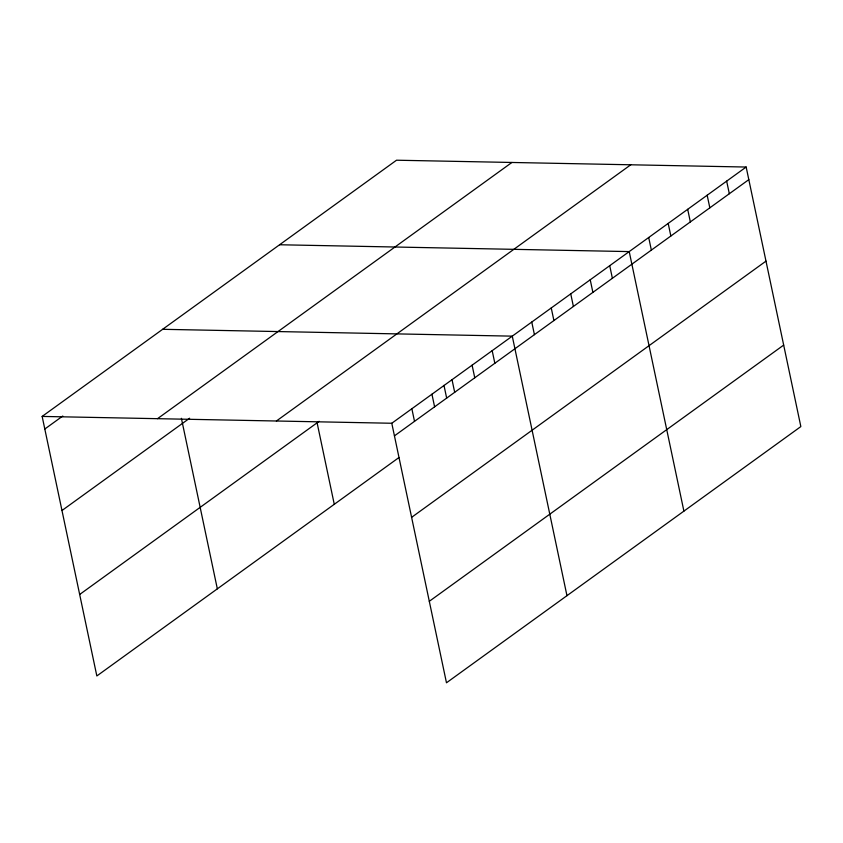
<?xml version="1.0" encoding="UTF-8"?>
<svg xmlns="http://www.w3.org/2000/svg" width="843" height="843" viewBox="0 0 843 843"><rect width="100%" height="100%" fill="white"/><g stroke="black" fill="none" stroke-linecap="round" stroke-linejoin="round"><path stroke-width="1.26" d="M398.908 457.57L96.84 675.96L42.15 416.421L396.526 160.212L746.16 167.04L800.85 426.579L446.474 682.788L391.784 423.26L746.16 167.04M44.805 429.024L62.772 416.031M157.525 418.676L511.901 162.467M61.982 510.51L189.643 418.212M276.399 421.005L630.775 164.785M79.674 594.473L319.16 421.321M394.44 435.863L748.816 179.643M411.605 517.349L765.981 261.13M429.298 601.301L783.674 345.093M279.581 244.755L629.215 251.593L683.905 511.132M162.636 329.307L512.27 336.146L566.96 595.674M42.15 416.421L391.784 423.26M726.666 181.129L729.321 193.732M707.172 195.228L709.827 207.831M687.688 209.317L690.343 221.92M668.193 223.406L670.849 236.008M648.699 237.505L651.354 250.108M609.721 265.682L612.376 278.285M590.226 279.781L592.892 292.384M570.743 293.87L573.398 306.473M551.248 307.958L553.904 320.561M531.764 322.058L534.42 334.66M492.186 350.667L494.841 363.27M472.101 365.188L474.757 377.79M452.027 379.698L454.683 392.301M443.976 385.367L446.664 398.096M431.943 394.218L434.598 406.821M411.858 408.739L414.514 421.342M317.105 422.807L334.271 504.293M181.393 418.307L217.336 588.846"/></g></svg>
